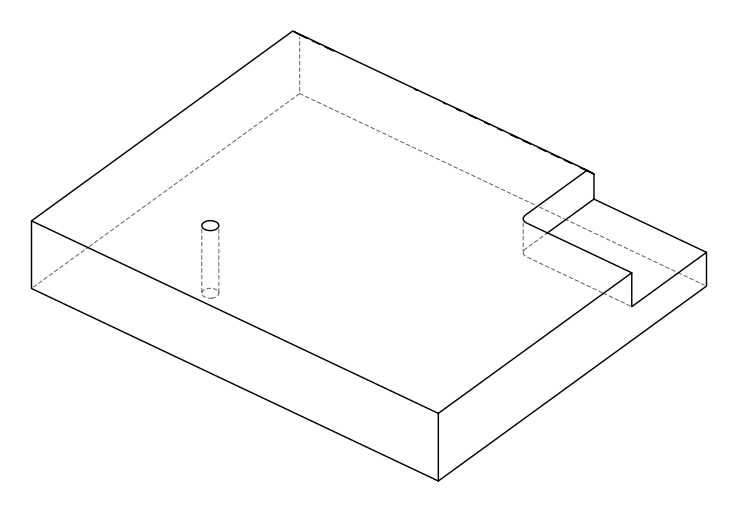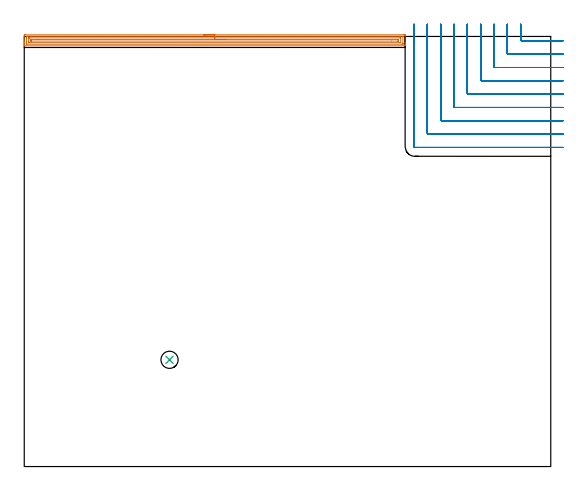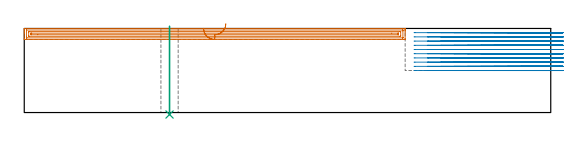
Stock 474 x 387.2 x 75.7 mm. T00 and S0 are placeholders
(PLAN: 3 operations, 2 tool changes, 40.9 min)
(1 AREA_MILL | FG_CHAMFER_SURFACE | UGT0205_001 | 11.19 min | 17087 mm3)
(2 MILL_CORNER_NOTCH_RECTANGULAR | CORNER_NOTCH_RECTANGULAR | NXT0201_012 | Follow Part, ap 4, ae 75% | 29.37 min | 535205 mm3)
(3 INDEXABLE_INSERT_DRILL_THROUGH_HOLE_FROM_SOLID | STEP1HOLE | NXT0302_002 | 0.32 min | 14258 mm3)
(TOOL UGT0205_001 | Chamfer Mill 20 x 3 x 45 deg. | D20 FL50 Z2)
(TOOL NXT0201_012 | ENDMILL 16mm [2P460-1600-NA 1630] | D16 FL38 Z6)
(TOOL NXT0302_002 | Index. Insert Drill 15.5mm [880-D1550L20-05] | D15.5 PA176 FL78 Z2)
(OP 1 AREA_MILL)
G17 G21 G94 G90
T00 M6
G54
G17 G0 G90 X161.45 Y388.7 S1061 M3
G43 Z85.7 H0
Z75.8
G94 G1 X161.488 Z74.928 F250.
X161.602 Z74.063
X161.791 Z73.212
X162.053 Z72.38
X162.387 Z71.574
X162.79 Z70.8
X163.258 Z70.064
X163.79 Z69.372
X164.379 Z68.729
X165.022 Z68.139
X165.714 Z67.608
X166.45 Z67.14
X167.224 Z66.737
X168.03 Z66.403
X168.862 Z66.141
X169.713 Z65.952
X170.578 Z65.838
X171.45 Z65.8
X341.745
X342.268 Y388.699 Z65.801
X342.786 Y388.695 Z65.803
X342.891 Y388.692 Z65.806
X342.9 Y388.181 Z66.316
Y381.978 Z72.517
Y380.571 Z73.925
Y380.205 Z74.29
Y379.473 Z75.027
Y379.228 Z75.271
Y378.831 Z75.66
X342.891 Y378.803 Z75.688
X342.715 Y378.8 Z75.7
X0.185
X0.01 Y378.803 Z75.688
X0.008 Y378.83 Z75.661
X0. Y379.228 Z75.271
Y379.473 Z75.026
Y380.205 Z74.29
Y381.457 Z73.04
Y382.864 Z71.632
Y387.921 Z66.576
X0.002 Y388.181 Z66.316
X0.009 Y388.692 Z65.806
X0.114 Y388.695 Z65.803
X0.632 Y388.7 Z65.8
X171.45
Y387.286 Z67.214
X340.703
X340.81 Y387.285 Z67.215
X340.862 Y387.282 Z67.218
X340.883 Y387.279 Z67.221
X340.89 Y387.269 Z67.231
X340.895 Y387.146 Z67.354
X340.899 Y386.879 Z67.621
X340.9 Y381.091 Z73.409
X340.898 Y380.676 Z73.824
X340.89 Y380.258 Z74.242
X340.885 Y380.22 Z74.28
X340.866 Y380.218 Z74.282
X340.811 Y380.216 Z74.284
X340.701 Y380.215 Z74.285
X340.479 Y380.214 Z74.286
X2.197
X2.09 Y380.215 Z74.285
X2.038 Y380.218 Z74.282
X2.017 Y380.221 Z74.279
X2.01 Y380.231 Z74.269
X2.005 Y380.354 Z74.146
X2.001 Y380.621 Z73.879
X2. Y386.409 Z68.091
X2.002 Y386.824 Z67.676
X2.01 Y387.242 Z67.258
X2.015 Y387.28 Z67.22
X2.034 Y387.282 Z67.218
X2.089 Y387.284 Z67.216
X2.199 Y387.286 Z67.214
X2.42
X171.45
Y385.872 Z68.628
X338.339 Y385.871 Z68.629
X338.691 Y385.868 Z68.632
X338.808 Y385.865 Z68.635
X338.89 Y385.861 Z68.639
X338.894 Y385.73 Z68.77
X338.898 Y385.523 Z68.977
X338.9 Y385.316 Z69.184
Y381.77 Z72.73
X338.898 Y381.701 Z72.799
X338.894 Y381.646 Z72.854
X338.891 Y381.634 Z72.866
X338.887 Y381.632 Z72.868
X338.867 Y381.63 Z72.87
X338.691 Y381.629 Z72.871
X338.149 Y381.628 Z72.872
X4.561 Y381.629 Z72.871
X4.209 Y381.632 Z72.868
X4.092 Y381.635 Z72.865
X4.01 Y381.639 Z72.861
X4.006 Y381.77 Z72.73
X4.002 Y381.978 Z72.522
X4. Y382.184 Z72.316
Y385.73 Z68.77
X4.002 Y385.799 Z68.701
X4.005 Y385.854 Z68.646
X4.009 Y385.866 Z68.634
X4.013 Y385.868 Z68.632
X4.033 Y385.87 Z68.63
X4.209 Y385.871 Z68.629
X4.751 Y385.872 Z68.628
X171.45
Y384.457 Z70.043
X336.188
X336.782 Y384.456 Z70.044
X336.844 Y384.454 Z70.046
X336.881 Y384.451 Z70.049
X336.89 Y384.412 Z70.088
X336.896 Y384.193 Z70.307
X336.9 Y383.752 Z70.748
X336.895 Y383.308 Z71.192
X336.89 Y383.088 Z71.412
X336.878 Y383.049 Z71.451
X336.823 Y383.046 Z71.454
X336.721 Y383.044 Z71.456
X336.008 Y383.043 Z71.457
X330.863
X6.712
X6.118 Y383.044 Z71.456
X6.056 Y383.046 Z71.454
X6.019 Y383.049 Z71.451
X6.01 Y383.088 Z71.412
X6.004 Y383.307 Z71.193
X6. Y383.748 Z70.752
X6.005 Y384.192 Z70.308
X6.01 Y384.412 Z70.088
X6.022 Y384.451 Z70.049
X6.077 Y384.454 Z70.046
X6.179 Y384.456 Z70.044
X12.209 Y384.457 Z70.043
X171.45
X172.322 Z70.081
X173.186 Z70.195
X174.038 Z70.383
X174.87 Z70.646
X175.676 Z70.98
X176.45 Z71.382
X177.186 Z71.851
X177.878 Z72.382
X178.521 Z72.972
X179.11 Z73.615
X179.641 Z74.307
X180.11 Z75.043
X180.513 Z75.816
X180.847 Z76.622
X181.109 Z77.454
X181.298 Z78.306
X181.412 Z79.171
X181.45 Z80.043
G0 Z85.7
M5
M2
(OP 2 MILL_CORNER_NOTCH_RECTANGULAR)
G17 G21 G94 G90
T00 M6
G54
G17 G0 G90 X446.9 Y398.2 S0 M3
G43 Z85.7 H1
Z71.91
G94 G1 Y395.2 F250.
Y384.093 F500.
G3 X447.693 Y383.3 R0.8
G1 X482.
X485. F250.
G0 Z85.7
X434.9 Y398.2
Z71.91
G1 Y395.2
Y372.093 F500.
G3 X435.693 Y371.3 R0.8
G1 X482.
X485. F250.
G0 Z85.7
X422.9 Y398.2
Z71.91
G1 Y395.2
Y360.094 F500.
G3 X423.694 Y359.3 R0.8
G1 X482.
X485. F250.
G0 Z85.7
X410.9 Y398.2
Z71.91
G1 Y395.2
Y348.094 F500.
G3 X411.694 Y347.3 R0.8
G1 X482.
X485. F250.
G0 Z85.7
X398.9 Y398.2
Z71.91
G1 Y395.2
Y336.094 F500.
G3 X399.694 Y335.3 R0.8
G1 X482.
X485. F250.
G0 Z85.7
X386.9 Y398.2
Z71.91
G1 Y395.2
Y324.095 F500.
G3 X387.695 Y323.3 R0.8
G1 X482.
X485. F250.
G0 Z85.7
X374.9 Y398.2
Z71.91
G1 Y395.2
Y312.095 F500.
G3 X375.695 Y311.3 R0.8
G1 X482.
X485. F250.
G0 Z85.7
X362.9 Y398.2
Z71.91
G1 Y395.2
Y300.095 F500.
G3 X363.695 Y299.3 R0.8
G1 X482.
X485. F250.
G0 Z85.7
X350.9 Y398.2
Z71.91
G1 Y395.2
Y288.095 F500.
G3 X351.695 Y287.3 R0.8
G1 X482.
X485. F250.
G0 Z85.7
X446.9 Y398.2
Z68.12
G1 Y395.2
Y384.093 F500.
G3 X447.693 Y383.3 R0.8
G1 X482.
X485. F250.
G0 Z85.7
X434.9 Y398.2
Z68.12
G1 Y395.2
Y372.093 F500.
G3 X435.693 Y371.3 R0.8
G1 X482.
X485. F250.
G0 Z85.7
X422.9 Y398.2
Z68.12
G1 Y395.2
Y360.094 F500.
G3 X423.694 Y359.3 R0.8
G1 X482.
X485. F250.
G0 Z85.7
X410.9 Y398.2
Z68.12
G1 Y395.2
Y348.094 F500.
G3 X411.694 Y347.3 R0.8
G1 X482.
X485. F250.
G0 Z85.7
X398.9 Y398.2
Z68.12
G1 Y395.2
Y336.094 F500.
G3 X399.694 Y335.3 R0.8
G1 X482.
X485. F250.
G0 Z85.7
X386.9 Y398.2
Z68.12
G1 Y395.2
Y324.095 F500.
G3 X387.695 Y323.3 R0.8
G1 X482.
X485. F250.
G0 Z85.7
X374.9 Y398.2
Z68.12
G1 Y395.2
Y312.095 F500.
G3 X375.695 Y311.3 R0.8
G1 X482.
X485. F250.
G0 Z85.7
X362.9 Y398.2
Z68.12
G1 Y395.2
Y300.095 F500.
G3 X363.695 Y299.3 R0.8
G1 X482.
X485. F250.
G0 Z85.7
X350.9 Y398.2
Z68.12
G1 Y395.2
Y288.095 F500.
G3 X351.695 Y287.3 R0.8
G1 X482.
X485. F250.
G0 Z85.7
X446.9 Y398.2
Z64.33
G1 Y395.2
Y384.093 F500.
G3 X447.693 Y383.3 R0.8
G1 X482.
X485. F250.
G0 Z85.7
X434.9 Y398.2
Z64.33
G1 Y395.2
Y372.093 F500.
G3 X435.693 Y371.3 R0.8
G1 X482.
X485. F250.
G0 Z85.7
X422.9 Y398.2
Z64.33
G1 Y395.2
Y360.094 F500.
G3 X423.694 Y359.3 R0.8
G1 X482.
X485. F250.
G0 Z85.7
X410.9 Y398.2
Z64.33
G1 Y395.2
Y348.094 F500.
G3 X411.694 Y347.3 R0.8
G1 X482.
X485. F250.
G0 Z85.7
X398.9 Y398.2
Z64.33
G1 Y395.2
Y336.094 F500.
G3 X399.694 Y335.3 R0.8
G1 X482.
X485. F250.
G0 Z85.7
X386.9 Y398.2
Z64.33
G1 Y395.2
Y324.095 F500.
G3 X387.695 Y323.3 R0.8
G1 X482.
X485. F250.
G0 Z85.7
X374.9 Y398.2
Z64.33
G1 Y395.2
Y312.095 F500.
G3 X375.695 Y311.3 R0.8
G1 X482.
X485. F250.
G0 Z85.7
X362.9 Y398.2
Z64.33
G1 Y395.2
Y300.095 F500.
G3 X363.695 Y299.3 R0.8
G1 X482.
X485. F250.
G0 Z85.7
X350.9 Y398.2
Z64.33
G1 Y395.2
Y288.095 F500.
G3 X351.695 Y287.3 R0.8
G1 X482.
X485. F250.
G0 Z85.7
X446.9 Y398.2
Z60.54
G1 Y395.2
Y384.093 F500.
G3 X447.693 Y383.3 R0.8
G1 X482.
X485. F250.
G0 Z85.7
X434.9 Y398.2
Z60.54
G1 Y395.2
Y372.093 F500.
G3 X435.693 Y371.3 R0.8
G1 X482.
X485. F250.
G0 Z85.7
X422.9 Y398.2
Z60.54
G1 Y395.2
Y360.094 F500.
G3 X423.694 Y359.3 R0.8
G1 X482.
X485. F250.
G0 Z85.7
X410.9 Y398.2
Z60.54
G1 Y395.2
Y348.094 F500.
G3 X411.694 Y347.3 R0.8
G1 X482.
X485. F250.
G0 Z85.7
X398.9 Y398.2
Z60.54
G1 Y395.2
Y336.094 F500.
G3 X399.694 Y335.3 R0.8
G1 X482.
X485. F250.
G0 Z85.7
X386.9 Y398.2
Z60.54
G1 Y395.2
Y324.095 F500.
G3 X387.695 Y323.3 R0.8
G1 X482.
X485. F250.
G0 Z85.7
X374.9 Y398.2
Z60.54
G1 Y395.2
Y312.095 F500.
G3 X375.695 Y311.3 R0.8
G1 X482.
X485. F250.
G0 Z85.7
X362.9 Y398.2
Z60.54
G1 Y395.2
Y300.095 F500.
G3 X363.695 Y299.3 R0.8
G1 X482.
X485. F250.
G0 Z85.7
X350.9 Y398.2
Z60.54
G1 Y395.2
Y288.095 F500.
G3 X351.695 Y287.3 R0.8
G1 X482.
X485. F250.
G0 Z85.7
X446.9 Y398.2
Z56.75
G1 Y395.2
Y384.093 F500.
G3 X447.693 Y383.3 R0.8
G1 X482.
X485. F250.
G0 Z85.7
X434.9 Y398.2
Z56.75
G1 Y395.2
Y372.093 F500.
G3 X435.693 Y371.3 R0.8
G1 X482.
X485. F250.
G0 Z85.7
X422.9 Y398.2
Z56.75
G1 Y395.2
Y360.094 F500.
G3 X423.694 Y359.3 R0.8
G1 X482.
X485. F250.
G0 Z85.7
X410.9 Y398.2
Z56.75
G1 Y395.2
Y348.094 F500.
G3 X411.694 Y347.3 R0.8
G1 X482.
X485. F250.
G0 Z85.7
X398.9 Y398.2
Z56.75
G1 Y395.2
Y336.094 F500.
G3 X399.694 Y335.3 R0.8
G1 X482.
X485. F250.
G0 Z85.7
X386.9 Y398.2
Z56.75
G1 Y395.2
Y324.095 F500.
G3 X387.695 Y323.3 R0.8
G1 X482.
X485. F250.
G0 Z85.7
X374.9 Y398.2
Z56.75
G1 Y395.2
Y312.095 F500.
G3 X375.695 Y311.3 R0.8
G1 X482.
X485. F250.
G0 Z85.7
X362.9 Y398.2
Z56.75
G1 Y395.2
Y300.095 F500.
G3 X363.695 Y299.3 R0.8
G1 X482.
X485. F250.
G0 Z85.7
X350.9 Y398.2
Z56.75
G1 Y395.2
Y288.095 F500.
G3 X351.695 Y287.3 R0.8
G1 X482.
X485. F250.
G0 Z85.7
X446.9 Y398.2
Z52.96
G1 Y395.2
Y384.093 F500.
G3 X447.693 Y383.3 R0.8
G1 X482.
X485. F250.
G0 Z85.7
X434.9 Y398.2
Z52.96
G1 Y395.2
Y372.093 F500.
G3 X435.693 Y371.3 R0.8
G1 X482.
X485. F250.
G0 Z85.7
X422.9 Y398.2
Z52.96
G1 Y395.2
Y360.094 F500.
G3 X423.694 Y359.3 R0.8
G1 X482.
X485. F250.
G0 Z85.7
X410.9 Y398.2
Z52.96
G1 Y395.2
Y348.094 F500.
G3 X411.694 Y347.3 R0.8
G1 X482.
X485. F250.
G0 Z85.7
X398.9 Y398.2
Z52.96
G1 Y395.2
Y336.094 F500.
G3 X399.694 Y335.3 R0.8
G1 X482.
X485. F250.
G0 Z85.7
X386.9 Y398.2
Z52.96
G1 Y395.2
Y324.095 F500.
G3 X387.695 Y323.3 R0.8
G1 X482.
X485. F250.
G0 Z85.7
X374.9 Y398.2
Z52.96
G1 Y395.2
Y312.095 F500.
G3 X375.695 Y311.3 R0.8
G1 X482.
X485. F250.
G0 Z85.7
X362.9 Y398.2
Z52.96
G1 Y395.2
Y300.095 F500.
G3 X363.695 Y299.3 R0.8
G1 X482.
X485. F250.
G0 Z85.7
X350.9 Y398.2
Z52.96
G1 Y395.2
Y288.095 F500.
G3 X351.695 Y287.3 R0.8
G1 X482.
X485. F250.
G0 Z85.7
X446.9 Y398.2
Z49.17
G1 Y395.2
Y384.093 F500.
G3 X447.693 Y383.3 R0.8
G1 X482.
X485. F250.
G0 Z85.7
X434.9 Y398.2
Z49.17
G1 Y395.2
Y372.093 F500.
G3 X435.693 Y371.3 R0.8
G1 X482.
X485. F250.
G0 Z85.7
X422.9 Y398.2
Z49.17
G1 Y395.2
Y360.094 F500.
G3 X423.694 Y359.3 R0.8
G1 X482.
X485. F250.
G0 Z85.7
X410.9 Y398.2
Z49.17
G1 Y395.2
Y348.094 F500.
G3 X411.694 Y347.3 R0.8
G1 X482.
X485. F250.
G0 Z85.7
X398.9 Y398.2
Z49.17
G1 Y395.2
Y336.094 F500.
G3 X399.694 Y335.3 R0.8
G1 X482.
X485. F250.
G0 Z85.7
X386.9 Y398.2
Z49.17
G1 Y395.2
Y324.095 F500.
G3 X387.695 Y323.3 R0.8
G1 X482.
X485. F250.
G0 Z85.7
X374.9 Y398.2
Z49.17
G1 Y395.2
Y312.095 F500.
G3 X375.695 Y311.3 R0.8
G1 X482.
X485. F250.
G0 Z85.7
X362.9 Y398.2
Z49.17
G1 Y395.2
Y300.095 F500.
G3 X363.695 Y299.3 R0.8
G1 X482.
X485. F250.
G0 Z85.7
X350.9 Y398.2
Z49.17
G1 Y395.2
Y288.095 F500.
G3 X351.695 Y287.3 R0.8
G1 X482.
X485. F250.
G0 Z85.7
X446.9 Y398.2
Z45.38
G1 Y395.2
Y384.093 F500.
G3 X447.693 Y383.3 R0.8
G1 X482.
X485. F250.
G0 Z85.7
X434.9 Y398.2
Z45.38
G1 Y395.2
Y372.093 F500.
G3 X435.693 Y371.3 R0.8
G1 X482.
X485. F250.
G0 Z85.7
X422.9 Y398.2
Z45.38
G1 Y395.2
Y360.094 F500.
G3 X423.694 Y359.3 R0.8
G1 X482.
X485. F250.
G0 Z85.7
X410.9 Y398.2
Z45.38
G1 Y395.2
Y348.094 F500.
G3 X411.694 Y347.3 R0.8
G1 X482.
X485. F250.
G0 Z85.7
X398.9 Y398.2
Z45.38
G1 Y395.2
Y336.094 F500.
G3 X399.694 Y335.3 R0.8
G1 X482.
X485. F250.
G0 Z85.7
X386.9 Y398.2
Z45.38
G1 Y395.2
Y324.095 F500.
G3 X387.695 Y323.3 R0.8
G1 X482.
X485. F250.
G0 Z85.7
X374.9 Y398.2
Z45.38
G1 Y395.2
Y312.095 F500.
G3 X375.695 Y311.3 R0.8
G1 X482.
X485. F250.
G0 Z85.7
X362.9 Y398.2
Z45.38
G1 Y395.2
Y300.095 F500.
G3 X363.695 Y299.3 R0.8
G1 X482.
X485. F250.
G0 Z85.7
X350.9 Y398.2
Z45.38
G1 Y395.2
Y288.095 F500.
G3 X351.695 Y287.3 R0.8
G1 X482.
X485. F250.
G0 Z85.7
X446.9 Y398.2
Z41.59
G1 Y395.2
Y384.093 F500.
G3 X447.693 Y383.3 R0.8
G1 X482.
X485. F250.
G0 Z85.7
X434.9 Y398.2
Z41.59
G1 Y395.2
Y372.093 F500.
G3 X435.693 Y371.3 R0.8
G1 X482.
X485. F250.
G0 Z85.7
X422.9 Y398.2
Z41.59
G1 Y395.2
Y360.094 F500.
G3 X423.694 Y359.3 R0.8
G1 X482.
X485. F250.
G0 Z85.7
X410.9 Y398.2
Z41.59
G1 Y395.2
Y348.094 F500.
G3 X411.694 Y347.3 R0.8
G1 X482.
X485. F250.
G0 Z85.7
X398.9 Y398.2
Z41.59
G1 Y395.2
Y336.094 F500.
G3 X399.694 Y335.3 R0.8
G1 X482.
X485. F250.
G0 Z85.7
X386.9 Y398.2
Z41.59
G1 Y395.2
Y324.095 F500.
G3 X387.695 Y323.3 R0.8
G1 X482.
X485. F250.
G0 Z85.7
X374.9 Y398.2
Z41.59
G1 Y395.2
Y312.095 F500.
G3 X375.695 Y311.3 R0.8
G1 X482.
X485. F250.
G0 Z85.7
X362.9 Y398.2
Z41.59
G1 Y395.2
Y300.095 F500.
G3 X363.695 Y299.3 R0.8
G1 X482.
X485. F250.
G0 Z85.7
X350.9 Y398.2
Z41.59
G1 Y395.2
Y288.095 F500.
G3 X351.695 Y287.3 R0.8
G1 X482.
X485. F250.
G0 Z85.7
X446.9 Y398.2
Z37.8
G1 Y395.2
Y384.093 F500.
G3 X447.693 Y383.3 R0.8
G1 X482.
X485. F250.
G0 Z85.7
X434.9 Y398.2
Z37.8
G1 Y395.2
Y372.093 F500.
G3 X435.693 Y371.3 R0.8
G1 X482.
X485. F250.
G0 Z85.7
X422.9 Y398.2
Z37.8
G1 Y395.2
Y360.094 F500.
G3 X423.694 Y359.3 R0.8
G1 X482.
X485. F250.
G0 Z85.7
X410.9 Y398.2
Z37.8
G1 Y395.2
Y348.094 F500.
G3 X411.694 Y347.3 R0.8
G1 X482.
X485. F250.
G0 Z85.7
X398.9 Y398.2
Z37.8
G1 Y395.2
Y336.094 F500.
G3 X399.694 Y335.3 R0.8
G1 X482.
X485. F250.
G0 Z85.7
X386.9 Y398.2
Z37.8
G1 Y395.2
Y324.095 F500.
G3 X387.695 Y323.3 R0.8
G1 X482.
X485. F250.
G0 Z85.7
X374.9 Y398.2
Z37.8
G1 Y395.2
Y312.095 F500.
G3 X375.695 Y311.3 R0.8
G1 X482.
X485. F250.
G0 Z85.7
X362.9 Y398.2
Z37.8
G1 Y395.2
Y300.095 F500.
G3 X363.695 Y299.3 R0.8
G1 X482.
X485. F250.
G0 Z85.7
X350.9 Y398.2
Z37.8
G1 Y395.2
Y288.095 F500.
G3 X351.695 Y287.3 R0.8
G1 X482.
X485. F250.
G0 Z85.7
M5
M2
(OP 3 INDEXABLE_INSERT_DRILL_THROUGH_HOLE_FROM_SOLID)
G17 G21 G94 G90
T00 M6
G54
G17 G0 G90 X130.8 Y96.1 S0 M3
G43 Z85.7 H1
G94 G81 G98 Z-1.771 F250. R77.7
G80
M5
M2
